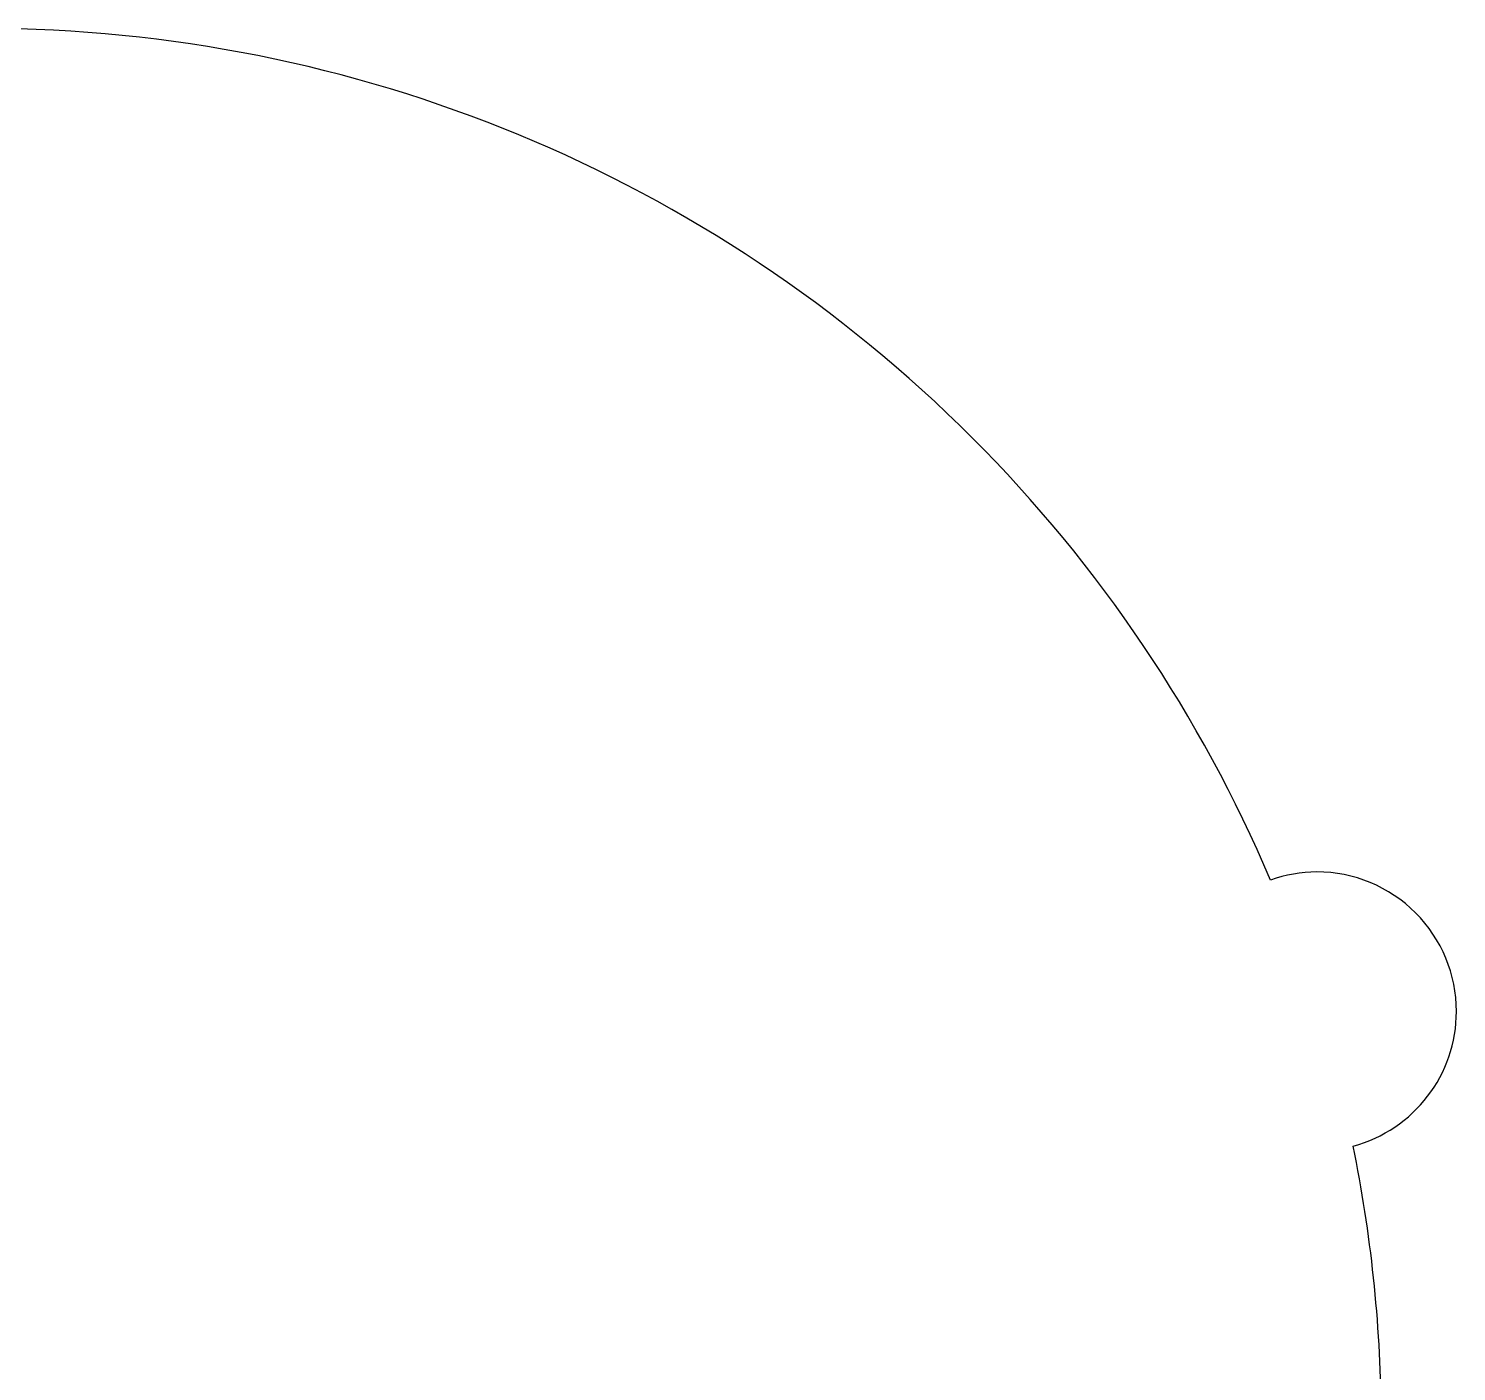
# Model space of a CAD drawing. Extents: x -41 to 233, y -38 to 223.
# Drawn here: x 99 to 226.6, y 99.8 to 219.9 of the extents above; entities that cross this region are included whole.
import ezdxf

# ---------------------------------------------------------------- set-up
doc = ezdxf.new("R2010")
doc.units = 0
doc.layers.add('Laag_1', color=7, linetype='CONTINUOUS')

msp = doc.modelspace()

# ---------------------------------------------------------------- linework, layer by layer
at = {"layer": 'Laag_1', "color": 5}
for points in [[(183.295064, 183.295569), (159.877695, 206.712938), (128.116911, 219.868151), (94.999748, 219.868151)], [(209.955694, 143.751937), (203.750187, 158.384377), (194.751599, 171.839034), (183.295064, 183.295569)], [(214.106345, 144.476785), (212.691696, 144.472351), (211.288114, 144.227237), (209.955694, 143.751937)], [(222.924086, 140.824382), (220.585477, 143.162991), (217.413638, 144.476801), (214.106345, 144.476785)], [(226.576489, 132.006641), (226.576505, 135.313934), (225.262695, 138.485773), (222.924086, 140.824382)], [(217.345285, 119.969753), (222.789508, 121.434045), (226.574123, 126.368937), (226.576489, 132.006641)], [(219.862688, 96.20135), (219.785407, 104.242903), (218.93145, 112.198773), (217.345285, 119.969753)]]:
    msp.add_open_spline(points, degree=3, dxfattribs=at)

doc.saveas('drawing.dxf')
